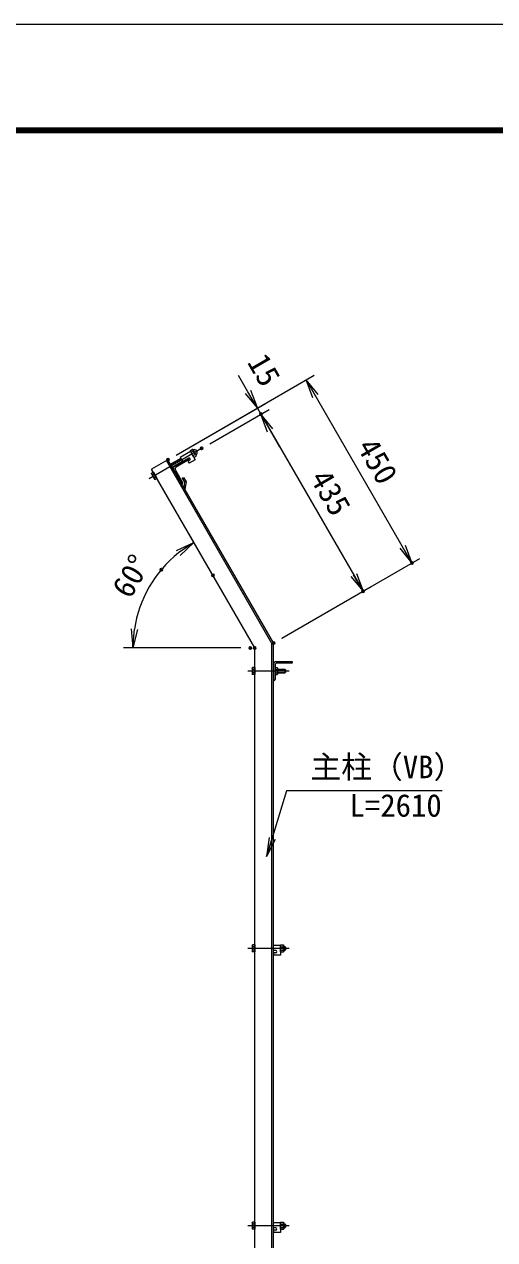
# Model space of a CAD drawing. Units: millimetres at full size. Extents: x -4200 to 4200, y -2970 to 2970.
# Drawn here: x -300 to 701, y 384 to 2970 of the extents above; entities that cross this region are included whole.
import ezdxf
from ezdxf.enums import TextEntityAlignment as Align

# ---------------------------------------------------------------- set-up
doc = ezdxf.new("R2010")
doc.units = ezdxf.units.MM
doc.header["$LTSCALE"] = 10
doc.header["$PDMODE"] = 32
doc.header["$PDSIZE"] = 5
doc.linetypes.add('USER1', pattern=[50.8, 31.75, -6.35, 6.35, -6.35])
for name, color, linetype, lineweight in [('0-0_D-STR1', 1, 'Continuous', 18), ('0-1_D-BMK', 2, 'USER1', 13), ('0-2_D-STR-DIM', 7, 'Continuous', 13), ('0-3_D-STR3', 3, 'Continuous', 13), ('0-7_D-STR-TXT', 7, 'Continuous', 13), ('0-8_0', 7, 'Continuous', 18), ('0-C_D-TTL', 7, 'Continuous', 18)]:
    doc.layers.add(name, color=color, linetype=linetype, lineweight=lineweight)
doc.layers.add('0-9_Defpoints', color=7, linetype='Continuous')
doc.styles.add('ＭＳ ゴシック', font='')
doc.styles.get('ＭＳ ゴシック').set_extended_font_data('MS Gothic')

# ---------------------------------------------------------------- blocks, each defined once
blk = doc.blocks.new('_Open')
at = {"layer": '0-8_0'}
blk.add_line((-10, 1.667), (0, 0), dxfattribs=at)
blk.add_lwpolyline([(-10, -1.667), (0, 0), (-10, 0)], dxfattribs=at)

msp = doc.modelspace()

# ---------------------------------------------------------------- linework, layer by layer
at = {"layer": '0-0_D-STR1'}
for p, q in [((5.32, 2043.69), (-29.32, 2023.69)), ((230.32, 1653.98), (5.32, 2043.69)), ((49.71, 2046.8), (19.4, 2029.3)), ((49.48, 2043.21), (23.07, 2027.96)), ((50.21, 2045.94), (49.71, 2046.8)), ((190.32, 1643.26), (-29.32, 2023.69)), ((226.82, 1653.04), (2.29, 2041.94)), ((17.57, 2022.47), (35.07, 1992.16)), ((21.42, 2021.81), (36.67, 1995.39)), ((35.94, 1992.66), (35.07, 1992.16)), ((35.94, 2004.65), (38.54, 2006.15)), ((35.94, 2004.65), (40.88, 1996.1)), ((38.54, 2006.15), (44.04, 1996.62)), ((40.88, 1996.1), (39.35, 1984.76)), ((44.04, 1996.62), (41.63, 1980.8)), ((39.35, 1984.76), (41.63, 1980.8)), ((190.32, -506.02), (190.32, 1643.26)), ((226.82, -506.02), (226.82, 1653.04)), ((230.32, -506.02), (230.32, 1653.98)), ((230.32, 1608.98), (230.32, 1573.98)), ((233.32, 1606.48), (233.32, 1575.98)), ((270.32, 1613.98), (235.32, 1613.98)), ((268.32, 1610.98), (237.82, 1610.98)), ((270.32, 1612.98), (270.32, 1613.98)), ((231.32, 1573.98), (230.32, 1573.98))]:
    msp.add_line(p, q, dxfattribs=at)
for centre, radius, start, end in [((48.48, 2044.94), 2, 300, 30), ((21.9, 2024.97), 5, 120, 210), ((25.32, 2024.06), 4.5, 120, 210), ((34.94, 1994.39), 2, 300, 30), ((235.32, 1608.98), 5, 90, 180), ((237.82, 1606.48), 4.5, 90, 180), ((268.32, 1612.98), 2, 270, 0), ((231.32, 1575.98), 2, 270, 0)]:
    msp.add_arc(centre, radius, start, end, dxfattribs=at)
at = {"layer": '0-1_D-BMK'}
for p, q in [((77.11, 2067.82), (-34.81, 2003.2)), ((263.32, 1593.98), (175.32, 1593.98)), ((263.32, 1003.98), (175.32, 1003.98)), ((263.32, 413.98), (175.32, 413.98))]:
    msp.add_line(p, q, dxfattribs=at)
at = {"layer": '0-2_D-STR-DIM'}
for p, q in [((22.64, 2053.69), (316.98, 2223.63)), ((175.73, 2188.27), (155.73, 2222.91)), ((299.66, 2213.63), (524.66, 1823.91)), ((22.64, 2053.69), (213.05, 2163.63)), ((94.43, 2077.82), (220.55, 2150.64)), ((94.43, 2077.82), (220.55, 2150.64)), ((195.73, 2153.63), (203.23, 2140.64)), ((203.23, 2140.64), (420.73, 1763.91)), ((223.23, 2105.99), (243.23, 2071.35)), ((91.04, 1815.22), (50.6, 1885.27)), ((247.64, 1663.98), (541.98, 1833.91)), ((247.64, 1663.98), (438.05, 1773.91)), ((160.55, 1643.26), (-89.12, 1643.26))]:
    msp.add_line(p, q, dxfattribs=at)
msp.add_arc((190.32, 1643.26), 259.44, 128.84241, 171.15759, dxfattribs=at)
at = {"layer": '0-3_D-STR3'}
for p, q in [((10.82, 2034.16), (32.69, 2046.79)), ((11.2, 2033.52), (33.06, 2046.14)), ((53.34, 2061.02), (31.69, 2048.52)), ((31.69, 2048.52), (36.94, 2039.43)), ((49.71, 2046.8), (36.94, 2039.43)), ((51.96, 2042.91), (47.85, 2040.53)), ((63.34, 2043.7), (50.35, 2036.2)), ((53.15, 2063.34), (57.05, 2065.59)), ((53.22, 2061.22), (59.39, 2050.53)), ((53.22, 2061.22), (59.39, 2050.53)), ((53.34, 2061.02), (63.34, 2043.7)), ((59.08, 2062.08), (55.18, 2059.83)), ((58.85, 2064.47), (65.02, 2053.78)), ((58.85, 2064.47), (65.02, 2053.78)), ((63.13, 2055.07), (59.23, 2052.82)), ((61.25, 2049.31), (65.15, 2051.56)), ((-25.57, 2017.2), (-29.56, 2014.9)), ((-25.57, 2017.2), (-18.07, 2004.2)), ((14.45, 2027.89), (36.31, 2040.51)), ((14.82, 2027.24), (36.69, 2039.86)), ((47.85, 2040.53), (50.35, 2036.2)), ((-29.56, 2013.51), (-29.56, 2014.9)), ((-29.56, 2013.51), (-23.26, 2002.59)), ((-23.7, 2013.95), (-27.68, 2011.65)), ((-19.94, 2007.45), (-23.93, 2005.15)), ((-23.26, 2002.59), (-22.05, 2001.9)), ((-18.07, 2004.2), (-22.05, 2001.9)), ((185.02, 1600.28), (185.72, 1601.49)), ((185.02, 1600.28), (185.02, 1587.68)), ((185.02, 1587.68), (185.72, 1586.47)), ((190.32, 1601.49), (185.72, 1601.49)), ((190.32, 1597.73), (185.72, 1597.73)), ((190.32, 1590.23), (185.72, 1590.23)), ((190.32, 1586.47), (185.72, 1586.47)), ((190.32, 1601.49), (190.32, 1586.47)), ((233.32, 1601.49), (237.92, 1601.49)), ((233.32, 1601.49), (233.32, 1586.47)), ((233.32, 1597.73), (237.92, 1597.73)), ((233.32, 1590.23), (237.92, 1590.23)), ((233.32, 1586.47), (237.92, 1586.47)), ((238.62, 1600.28), (237.92, 1601.49)), ((238.62, 1587.68), (237.92, 1586.47)), ((238.62, 1600.28), (238.62, 1587.68)), ((238.62, 1597.98), (254.12, 1597.98)), ((238.62, 1597.23), (254.87, 1597.23)), ((238.62, 1590.73), (254.87, 1590.73)), ((238.62, 1589.98), (254.12, 1589.98)), ((254.12, 1597.98), (255.32, 1596.78)), ((254.12, 1597.98), (254.12, 1589.98)), ((254.12, 1589.98), (255.32, 1591.18)), ((255.32, 1596.78), (255.32, 1591.18)), ((185.02, 1010.28), (185.72, 1011.49)), ((185.02, 1010.28), (185.02, 997.68)), ((190.32, 1011.49), (185.72, 1011.49)), ((190.32, 1011.49), (190.32, 996.47)), ((245.32, 1009.98), (230.32, 1009.98)), ((245.32, 1011.49), (251.1, 1011.49)), ((245.32, 996.47), (245.32, 1011.49)), ((245.32, 1009.98), (245.32, 989.98)), ((251.1, 1011.49), (251.82, 1010.23)), ((251.82, 997.73), (251.82, 1010.23)), ((185.02, 997.68), (185.72, 996.47)), ((190.32, 1007.73), (185.72, 1007.73)), ((190.32, 1000.23), (185.72, 1000.23)), ((190.32, 996.47), (185.72, 996.47)), ((235.07, 999.48), (230.32, 999.48)), ((230.32, 994.98), (230.32, 989.98)), ((235.07, 994.98), (230.32, 994.98)), ((245.32, 989.98), (230.32, 989.98)), ((245.32, 1007.73), (251.1, 1007.73)), ((245.32, 1000.23), (251.1, 1000.23)), ((245.32, 996.47), (251.1, 996.47)), ((251.1, 996.47), (251.82, 997.73)), ((251.82, 1007.98), (254.12, 1007.98)), ((251.82, 999.98), (254.12, 999.98)), ((254.12, 1007.98), (255.32, 1006.78)), ((254.12, 1007.98), (254.12, 999.98)), ((254.12, 999.98), (255.32, 1001.18)), ((255.32, 1006.78), (255.32, 1001.18)), ((185.02, 420.28), (185.72, 421.49)), ((185.02, 420.28), (185.02, 407.68)), ((190.32, 421.49), (185.72, 421.49)), ((190.32, 417.73), (185.72, 417.73)), ((190.32, 421.49), (190.32, 406.47)), ((245.32, 419.98), (230.32, 419.98)), ((245.32, 406.47), (245.32, 421.49)), ((245.32, 419.98), (245.32, 399.98)), ((245.32, 417.73), (251.1, 417.73)), ((251.82, 407.73), (251.82, 420.23)), ((251.82, 417.98), (254.12, 417.98)), ((254.12, 417.98), (255.32, 416.78)), ((255.32, 416.78), (255.32, 411.18)), ((185.02, 407.68), (185.72, 406.47)), ((190.32, 410.23), (185.72, 410.23)), ((190.32, 406.47), (185.72, 406.47)), ((235.07, 409.48), (230.32, 409.48)), ((235.07, 404.98), (230.32, 404.98)), ((230.32, 404.98), (230.32, 399.98)), ((245.32, 399.98), (230.32, 399.98)), ((245.32, 410.23), (251.1, 410.23)), ((251.82, 409.98), (254.12, 409.98))]:
    msp.add_line(p, q, dxfattribs=at)
for points in [[(245.32, 421.49), (251.1, 421.49), (251.82, 420.23)], [(254.12, 417.98), (254.12, 409.98), (255.32, 411.18)], [(245.32, 406.47), (251.1, 406.47), (251.82, 407.73)]]:
    msp.add_lwpolyline(points, dxfattribs=at)
for centre, radius, start, end in [((50.84, 2044.86), 2.25, 300, 120), ((55.5, 2062.36), 2.54, 157.21089, 262.78911), ((63.87, 2060.18), 8.7, 182.26063, 237.73937), ((56.73, 2063.07), 2.54, 337.21089, 82.78911), ((58.82, 2065.28), 0.5, 219.83916, 292.83194), ((61.53, 2058.83), 6.5, 307.16806, 112.83194), ((61.58, 2051.84), 2.55, 157.42505, 262.57495), ((54.43, 2054.73), 8.7, 2.26063, 57.73937), ((62.8, 2052.54), 2.55, 337.42505, 82.57495), ((65.76, 2053.25), 0.5, 127.16806, 193.42019), ((-26.25, 2014.64), 3.32, 175.61585, 244.38415), ((-15.55, 2014.32), 12.42, 192.4121, 227.5879), ((-20.62, 2004.89), 3.32, 175.61585, 244.38415), ((188.46, 1599.61), 3.32, 145.61585, 214.38415), ((197.56, 1593.98), 12.42, 162.4121, 197.5879), ((188.46, 1588.35), 3.32, 145.61585, 214.38415), ((235.18, 1599.61), 3.32, 325.61585, 34.38415), ((235.18, 1588.35), 3.32, 325.61585, 34.38415), ((226.09, 1593.98), 12.42, 342.4121, 17.5879), ((188.46, 1009.61), 3.32, 145.61585, 214.38415), ((248.35, 1009.61), 3.32, 325.61586, 34.38414), ((197.56, 1003.98), 12.42, 162.4121, 197.5879), ((188.46, 998.35), 3.32, 145.61585, 214.38415), ((235.07, 997.23), 2.25, 270, 90), ((248.35, 998.35), 3.32, 325.61585, 34.38416), ((239.26, 1003.98), 12.42, 342.4121, 17.5879), ((188.46, 419.61), 3.32, 145.61585, 214.38415), ((197.56, 413.98), 12.42, 162.4121, 197.5879), ((248.35, 419.61), 3.32, 325.61586, 34.38414), ((239.26, 413.98), 12.42, 342.4121, 17.5879), ((188.46, 408.35), 3.32, 145.61585, 214.38415), ((235.07, 407.23), 2.25, 270, 90), ((248.35, 408.35), 3.32, 325.61585, 34.38416)]:
    msp.add_arc(centre, radius, start, end, dxfattribs=at)
at = {"layer": '0-7_D-STR-TXT'}
msp.add_lwpolyline([(589.09, 1339.13), (257.71, 1339.13), (216.01, 1201.47)], dxfattribs=at)
at = {"layer": '0-9_Defpoints'}
for p in [(203.23, 2140.64), (77.11, 2067.82), (5.32, 2043.69), (-8.42, 1810.03), (524.66, 1823.91), (101.04, 1797.9), (420.73, 1763.91), (230.32, 1653.98), (230.32, 1653.98), (180.55, 1643.26), (190.32, 1643.26)]:
    msp.add_point(p, dxfattribs=at)
at = {"layer": '0-C_D-TTL', "color": 2}
msp.add_lwpolyline([(-4200, 2970), (4200, 2970), (4200, -2970), (-4200, -2970)], close=True, dxfattribs=at)
at = {"layer": '0-C_D-TTL'}
for points in [[(-3930, 2750), (3930, 2750), (3930, -2750), (-3930, -2750)], [(-3927.5, 2747.5), (3927.5, 2747.5), (3927.5, -2747.5), (-3927.5, -2747.5)], [(-3925, 2745), (3925, 2745), (3925, -2745), (-3925, -2745)], [(-3922.5, 2742.5), (3922.5, 2742.5), (3922.5, -2742.5), (-3922.5, -2742.5)], [(-3920, 2740), (3920, 2740), (3920, -2740), (-3920, -2740)]]:
    msp.add_lwpolyline(points, close=True, dxfattribs=at)

# ---------------------------------------------------------------- block references
at = {"layer": '0-2_D-STR-DIM', "xscale": 4, "yscale": 4}
for p, rotation in [((299.66, 2213.63), 120), ((195.73, 2153.63), 300), ((203.23, 2140.64), 120), ((203.23, 2140.64), 120), ((60.6, 1867.95), 34.42121), ((524.66, 1823.91), 300), ((420.73, 1763.91), 300), ((-69.12, 1643.26), 265.57879)]:
    msp.add_blockref('_Open', p, dxfattribs=dict(at, rotation=rotation))
at = {"layer": '0-7_D-STR-TXT', "xscale": 4, "yscale": 4, "rotation": 253.14944}
msp.add_blockref('_Open', (215.43, 1199.56), dxfattribs=at)

# ---------------------------------------------------------------- texts
at = {"layer": '0-2_D-STR-DIM', "style": 'ＭＳ ゴシック'}
for s, rotation, p in [('15', 300, (160.53, 2243.92)), ('450', 300, (393.75, 2064.15)), ('435', 300, (293.9, 1997.09)), ('60°', 60, (-62.24, 1738.2))]:
    msp.add_text(s, height=48.09, rotation=rotation, dxfattribs=at).set_placement(p, align=Align.BOTTOM_LEFT)
at = {"layer": '0-7_D-STR-TXT', "style": 'ＭＳ ゴシック'}
for s, p in [('主柱（VB）', (308.63, 1351.72)), ('L=2610', (392.01, 1269.81))]:
    msp.add_text(s, height=48.09, dxfattribs=at).set_placement(p, align=Align.BOTTOM_LEFT)

doc.saveas('drawing.dxf')
